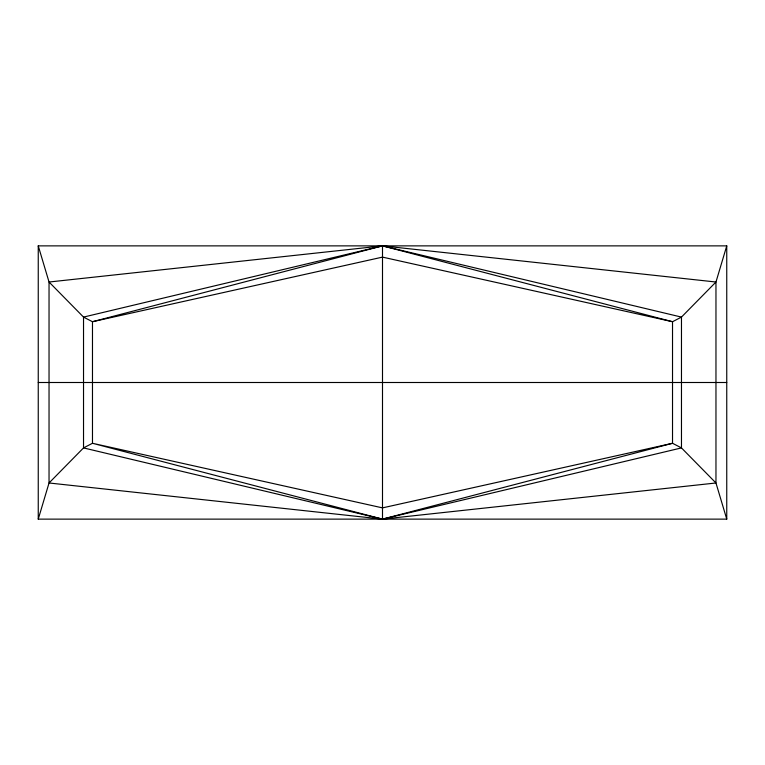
<?xml version="1.0" encoding="UTF-8"?>
<svg xmlns="http://www.w3.org/2000/svg" width="765" height="765" viewBox="0 0 765 765"><rect width="100%" height="100%" fill="white"/><g stroke="black" fill="none" stroke-linecap="round" stroke-linejoin="round"><path stroke-width="1.15" d="M38.25 519.129L49.037 482.983L49.037 282.017L38.25 245.871L726.75 245.871L726.75 519.129L38.25 519.129L38.25 245.871M726.75 245.871L715.964 282.017L715.964 482.983L726.75 519.129M382.5 245.871L92.479 321.721L83.528 317.093L49.037 282.017L382.5 245.871L715.964 282.017L681.472 317.093L672.521 321.721L382.5 257.117L92.479 321.721L92.479 443.279L83.528 447.908L49.037 482.983L382.5 519.129L715.964 482.983L681.472 447.908L672.521 443.279L382.5 507.884L92.479 443.279L382.5 519.129L681.472 447.908L681.472 317.093L382.5 245.871L83.528 317.093L83.528 447.908L382.5 519.129L672.521 443.279L672.521 321.721L382.5 245.871L382.5 519.129M38.25 382.5L726.75 382.5"/></g></svg>
